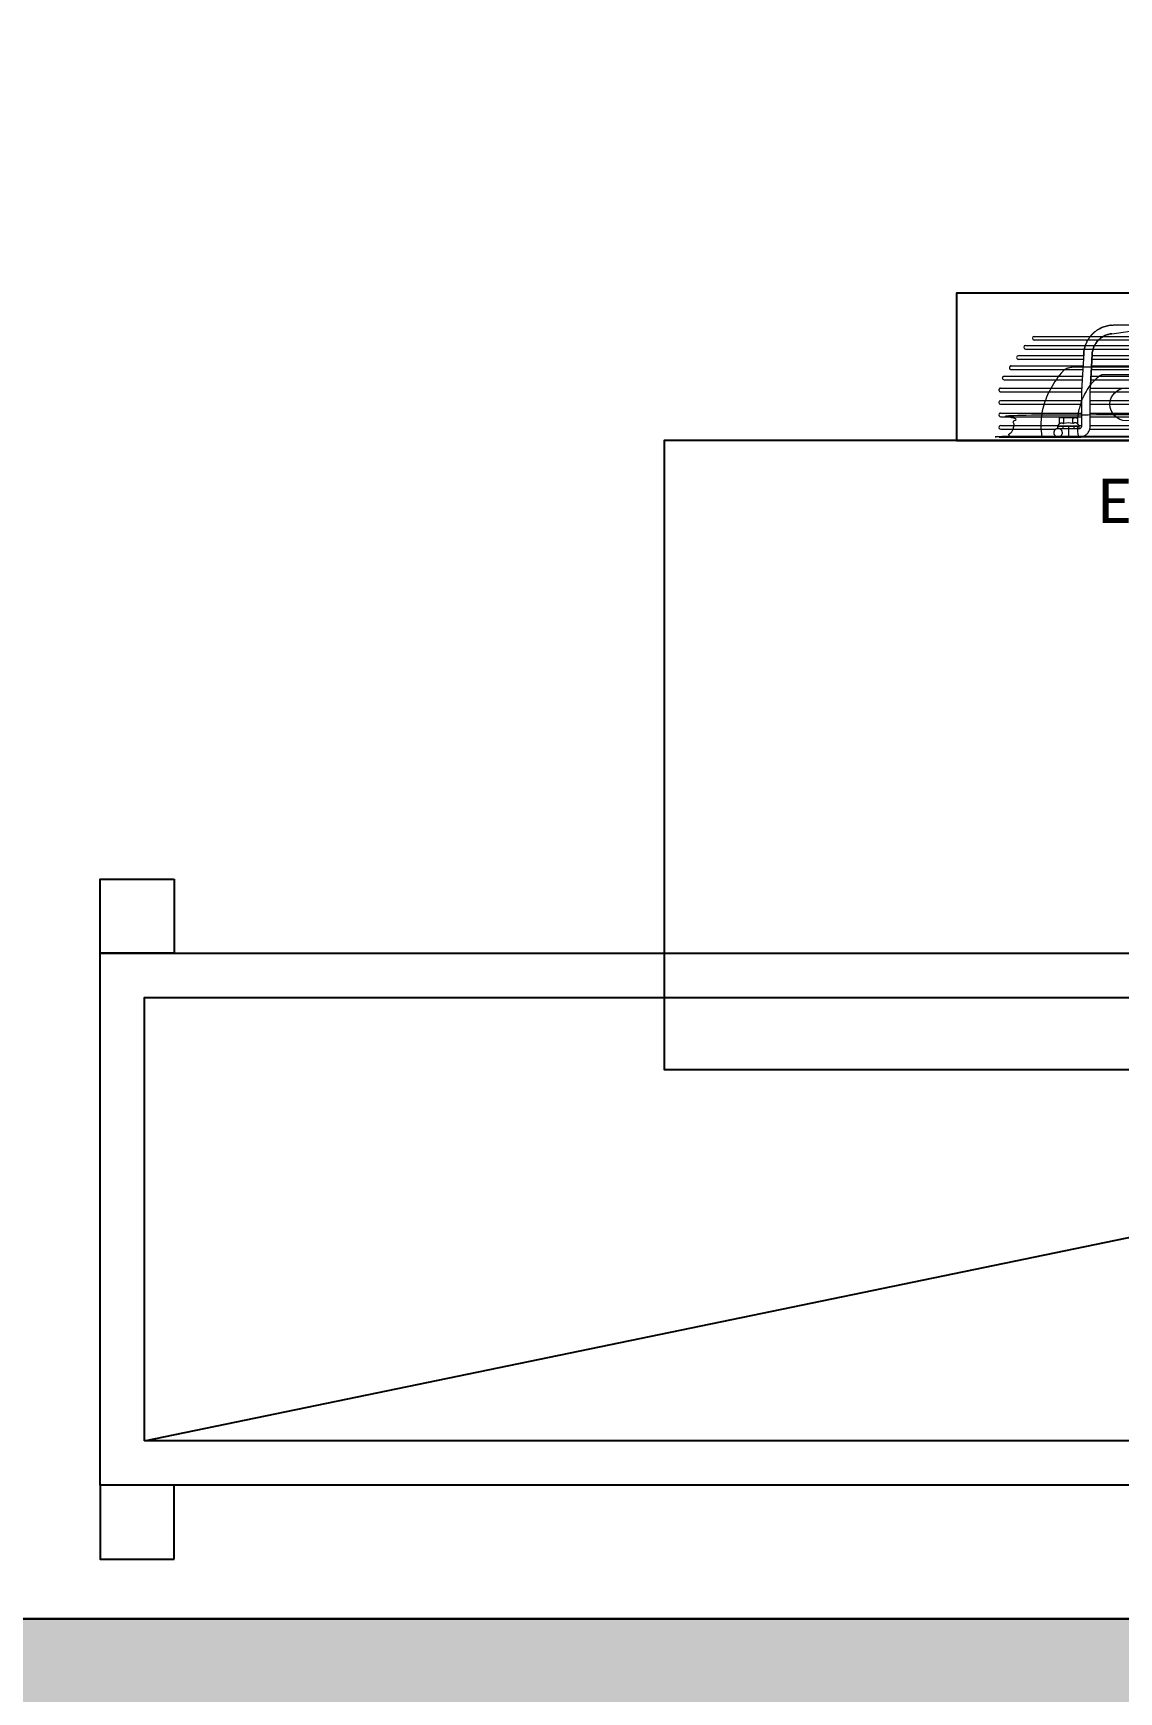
# Model space of a CAD drawing. Header units: millimetres. Extents: x -10496 to -5455, y -188 to 7293.
# Drawn here: x -8525.7 to -8452.3, y 4149.4 to 4261.6 of the extents above; entities that cross this region are included whole.
import ezdxf

# ---------------------------------------------------------------- set-up
doc = ezdxf.new("R2010")
doc.units = ezdxf.units.MM
for name, color, linetype, lineweight in [('.', 142, 'Continuous', 15), ('00 TEFRİŞ', 252, 'Continuous', 13), ('GJC_duvar', 10, 'Continuous', 30), ('GJC_Soğuk oda P', 170, 'Continuous', 30)]:
    doc.layers.add(name, color=color, linetype=linetype, lineweight=lineweight)
for name, color, linetype in [('_cihaz', 5, 'Continuous'), ('GJC ALAN', 2, 'Continuous'), ('Kıtc-002 Çizgi', 7, 'Continuous'), ('Kıtc-041 İstif Rafı', 7, 'Continuous')]:
    doc.layers.add(name, color=color, linetype=linetype)
doc.styles.get("Standard").update_dxf_attribs({"font": 'calibri.ttf', "height": 15})

# ---------------------------------------------------------------- blocks, each defined once
blk = doc.blocks.new('A$C4aa70943')
at = {"color": 3}
for p, q in [((323.09, 200.51, 96.44), (328.63, 200.51, 96.44)), ((334.73, 200.51, 96.44), (323.26, 200.51, 96.44))]:
    blk.add_line(p, q, dxfattribs=at)
at = {"color": 5, "elevation": 96.44}
for points in [[(365.19, 210.23), (320.2, 210.23), (320.2, 200.26), (365.19, 200.26)], [(384.94, 200.26), (300.44, 200.26), (300.44, 157.73), (384.94, 157.73)]]:
    blk.add_lwpolyline(points, close=True, dxfattribs=at)
at = {"color": 3, "lineweight": 20}
blk.add_circle((331.68, 202.72, 96.44), 1.11, dxfattribs=at)
at = {"layer": '_cihaz', "color": 3, "lineweight": 9}
for p, q in [((330.71, 207.49, 96.44), (332.86, 207.8, 96.44)), ((324.87, 206.7, 96.44), (355.85, 206.7, 96.44)), ((324.87, 206.45, 96.44), (355.95, 206.45, 96.44)), ((325.45, 207.31, 96.44), (355.26, 207.31, 96.44)), ((325.45, 207.07, 96.44), (355.58, 207.07, 96.44)), ((323.9, 205.32, 96.44), (328.75, 205.32, 96.44)), ((324.38, 205.76, 96.44), (328.77, 205.76, 96.44)), ((324.39, 206.01, 96.44), (328.79, 206.01, 96.44)), ((328.8, 206.15, 96.44), (328.68, 204.01, 96.44)), ((329.32, 205.32, 96.44), (356.06, 205.32, 96.44)), ((329.35, 205.76, 96.44), (356.03, 205.76, 96.44)), ((329.36, 206.01, 96.44), (356.02, 206.01, 96.44)), ((323.42, 204.62, 96.44), (328.71, 204.62, 96.44)), ((323.42, 204.38, 96.44), (328.7, 204.38, 96.44)), ((329.27, 204.38, 96.44), (356.11, 204.38, 96.44)), ((329.29, 204.62, 96.44), (356.1, 204.62, 96.44)), ((329.31, 205.07, 96.44), (356.07, 205.07, 96.44)), ((334.03, 204.72, 96.44), (330.17, 204.72, 96.44)), ((323.18, 203.81, 96.44), (328.67, 203.81, 96.44)), ((328.67, 201.24, 96.44), (328.67, 203.78, 96.44)), ((329.24, 203.81, 96.44), (356.14, 203.81, 96.44)), ((329.24, 201.24, 96.44), (329.24, 203.75, 96.44)), ((329.24, 203.57, 96.44), (356.14, 203.57, 96.44)), ((323.18, 202.97, 96.44), (328.67, 202.97, 96.44)), ((323.18, 202.72, 96.44), (328.67, 202.72, 96.44)), ((323.18, 202.12, 96.44), (328.67, 202.12, 96.44)), ((329.24, 202.97, 96.44), (356.14, 202.97, 96.44)), ((329.24, 202.72, 96.44), (356.14, 202.72, 96.44)), ((329.24, 202.12, 96.44), (356.14, 202.12, 96.44)), ((323.18, 201.88, 96.44), (328.67, 201.88, 96.44)), ((323.19, 201.28, 96.44), (327.04, 201.28, 96.44)), ((323.19, 201.03, 96.44), (326.91, 201.03, 96.44)), ((327.77, 201.24, 96.44), (327.77, 200.51, 96.44)), ((328.48, 201.28, 96.44), (328.67, 201.28, 96.44)), ((329.21, 201.03, 96.44), (356.17, 201.03, 96.44)), ((329.22, 201.28, 96.44), (356.14, 201.28, 96.44)), ((329.24, 201.88, 96.44), (356.14, 201.88, 96.44))]:
    blk.add_line(p, q, dxfattribs=at)
at = {"layer": '_cihaz', "color": 3, "lineweight": 9, "elevation": 96.44}
blk.add_lwpolyline([(329.37, 206.11), (329.25, 203.98)], close=True, dxfattribs=at)
for points in [[(323.26, 200.51), (359.86, 200.51), (357.86, 200.51), (357.86, 200.67), (357.86, 201.24)], [(328.16, 201.08), (328.16, 201.24), (327.38, 201.24), (327.03, 201.24), (327.03, 201.08), (327.07, 201.08), (327.38, 201.08)], [(327.15, 201.77), (327.15, 201.77), (327.23, 201.82), (328.29, 201.82), (328.38, 201.77), (328.38, 201.77)], [(327.38, 201.24), (327.38, 201.08), (328.16, 201.08), (328.5, 201.08), (328.5, 201.24), (328.16, 201.24)]]:
    blk.add_lwpolyline(points, dxfattribs=at)
at = {"layer": '_cihaz', "color": 3, "lineweight": 9}
for centre, major_axis, start_param, end_param in [((324.87, 206.58, 96.44), (-0.087, -0.087), 3.926991, 7.059683), ((325.45, 207.19, 96.44), (0.087, -0.087), 2.356194, 5.488886), ((324.39, 205.88, 96.44), (0.087, -0.087), 2.356194, 5.4852), ((330.84, 206.02, 96.44), (1.45, -1.45), 3.863573, 3.961121), ((323.42, 204.5, 96.44), (0.087, -0.087), 2.356194, 5.488886), ((332.7, 200.33, 96.44), (4.98, -4.98), 3.207953, 3.412361), ((327.75, 204.67, 96.44), (0.322, -0.322), 2.976831, 3.204299), ((327.88, 204.48, 96.44), (-0.486, -0.486), 4.376802, 4.549659), ((328.01, 204.23, 96.44), (-0.685, -0.685), 4.2409, 4.378345), ((328.1, 203.96, 96.44), (-0.887, -0.887), 4.126239, 4.241941), ((328.14, 203.73, 96.44), (-1.05, -1.05), 4.023733, 4.126968), ((328.16, 203.6, 96.44), (1.15, -1.15), 2.355937, 2.4535), ((331.68, 202.11, 96.44), (2.19, -2.19), 2.978844, 3.377803), ((330.12, 204.32, 96.44), (-0.274, -0.274), 4.246511, 4.382716), ((330.15, 204.23, 96.44), (-0.345, -0.345), 4.130748, 4.247402), ((330.16, 204.15, 96.44), (0.403, -0.403), 2.455386, 2.560603), ((330.17, 204.1, 96.44), (0.435, -0.435), 2.355954, 2.455906), ((331.32, 201.12, 96.44), (-3.85, -3.85), 4.983572, 5.225693), ((332.8, 201.38, 96.44), (3.13, -3.13), 3.370857, 3.65722), ((332.77, 203.78, 96.44), (-2.9, -2.9), 5.441178, 5.497787), ((333.34, 203.75, 96.44), (2.9, -2.9), 3.870567, 3.926991), ((323.18, 202, 96.44), (0.087, -0.087), 2.332894, 5.499349), ((323.18, 202.84, 96.44), (0.087, -0.087), 2.356194, 5.491932), ((330.57, 201.34, 96.44), (-3.3, -3.3), 5.227591, 5.496398), ((332.86, 201.34, 96.44), (-3.18, -3.18), 5.221553, 5.413941), ((323.18, 201.16, 96.44), (0.087, -0.087), 2.28207, 5.615726), ((330.57, 201.35, 96.44), (3.3, -3.3), 3.92838, 4.108501), ((327.76, 200.9, 96.44), (0.652, -0.652), 2.016358, 2.696031), ((327.76, 200.54, 96.44), (0.652, -0.652), 2.016358, 2.696031), ((332.86, 201.35, 96.44), (-3.18, -3.18), 5.521224, 5.686505), ((328.5, 201.24, 96.44), (0.116, -0.116), -0.785398, 0.785398)]:
    blk.add_ellipse(centre, major_axis=major_axis, ratio=1, start_param=start_param, end_param=end_param, dxfattribs=at)
for points, weights, knots in [([(328.8, 206.15, 96.44), (328.91, 207.91, 96.44), (330.66, 208.07, 96.44), (328.91, 207.91, 96.44), (328.8, 206.15, 96.44)], [1, 0.758325484, 1, 0.758325484, 1], [0, 0, 0, 1.420112, 1.420112, 2.840223, 2.840223, 2.840223]), ([(330.66, 208.07, 96.44), (330.77, 208.08, 96.44), (330.87, 208.09, 96.44), (332.27, 208.09, 96.44), (333.68, 208.09, 96.44), (333.9, 208.09, 96.44), (334.09, 207.98, 96.44), (333.9, 208.09, 96.44), (333.68, 208.09, 96.44)], [1, 1, 1, 1, 1, 0.966004055419, 1, 0.966004055419, 1], [0, 0, 0, 1, 1, 2, 2, 2.522994, 2.522994, 3.045988, 3.045988, 3.045988]), ([(330.71, 207.49, 96.44), (329.45, 207.38, 96.44), (329.37, 206.11, 96.44), (329.45, 207.38, 96.44), (330.71, 207.49, 96.44), (329.45, 207.38, 96.44), (329.37, 206.11, 96.44)], [1, 0.757594916385, 1, 0.757594916385, 1, 0.757594916385, 1], [0, 0, 0, 1.422352, 1.422352, 2.844703, 2.844703, 4.267055, 4.267055, 4.267055]), ([(323.9, 205.32, 96.44), (323.83, 205.32, 96.44), (323.79, 205.25, 96.44), (323.76, 205.19, 96.44), (323.79, 205.13, 96.44), (323.83, 205.07, 96.44), (323.9, 205.07, 96.44), (326.32, 205.07, 96.44), (328.74, 205.07, 96.44)], [1, 0.865282725606, 1, 0.865282725606, 1, 0.865282725606, 1, 1, 1], [0, 0, 0, 1.050164, 1.050164, 2.100329, 2.100329, 3.150493, 3.150493, 4.150493, 4.150493, 4.150493]), ([(329.37, 206.1, 96.44), (329.37, 206.11, 96.44), (329.37, 206.11, 96.44), (329.37, 206.11, 96.44), (329.37, 206.1, 96.44)], [1, 0.999990851561, 1, 0.999990851561, 1], [0, 0, 0, 0.00855498, 0.00855498, 0.01710995, 0.01710995, 0.01710995]), ([(335.81, 205, 96.44), (335.43, 205.22, 96.44), (334.99, 205.22, 96.44), (331.57, 205.22, 96.44), (328.16, 205.22, 96.44)], [1, 0.966158876657, 1, 1, 1], [0, 0, 0, 0.521795, 0.521795, 1.521795, 1.521795, 1.521795]), ([(329.95, 204.67, 96.44), (329.92, 204.66, 96.44), (329.9, 204.65, 96.44), (329.89, 204.63, 96.44), (329.87, 204.62, 96.44)], [1, 0.996510314401, 1, 0.9943230179, 1], [0, 0, 0, 0.1671339, 0.1671339, 0.3803448, 0.3803448, 0.3803448]), ([(323.18, 203.81, 96.44), (323.11, 203.81, 96.44), (323.08, 203.75, 96.44), (323.04, 203.69, 96.44), (323.08, 203.63, 96.44), (323.11, 203.57, 96.44), (323.18, 203.57, 96.44), (325.93, 203.57, 96.44), (328.67, 203.57, 96.44)], [1, 0.865282725606, 1, 0.865282725606, 1, 0.865282725606, 1, 1, 1], [0, 0, 0, 1.050164, 1.050164, 2.100329, 2.100329, 3.150493, 3.150493, 4.150493, 4.150493, 4.150493]), ([(362.07, 200.51, 96.44), (342.67, 200.51, 96.44), (323.26, 200.51, 96.44), (323.6, 200.51, 96.44), (323.84, 200.75, 96.44), (324.08, 200.99, 96.44), (324.08, 201.33, 96.44), (324.08, 201.68, 96.44), (324.08, 202.02, 96.44), (342.69, 202.02, 96.44), (361.31, 202.02, 96.44), (361.31, 201.68, 96.44), (361.31, 201.33, 96.44), (361.31, 200.99, 96.44), (361.55, 200.75, 96.44), (361.79, 200.51, 96.44), (362.13, 200.51, 96.44), (361.78, 200.51, 96.44), (361.44, 200.51, 96.44), (360.65, 200.51, 96.44), (359.86, 200.51, 96.44)], [1, 1, 1, 0.923879532511, 1, 0.923879532511, 1, 1, 1, 1, 1, 1, 1, 0.923879532509, 1, 0.923879532509, 1, 1, 1, 1, 1], [0, 0, 0, 1, 1, 1.785398, 1.785398, 2.570796, 2.570796, 3.570796, 3.570796, 4.570796, 4.570796, 5.570796, 5.570796, 6.356194, 6.356194, 7.141593, 7.141593, 8.141593, 8.141593, 9.141593, 9.141593, 9.141593]), ([(327.07, 200.51, 96.44), (327.36, 200.51, 96.44), (327.36, 200.79, 96.44), (327.36, 201.08, 96.44), (327.07, 201.08, 96.44), (326.78, 201.08, 96.44), (326.78, 200.79, 96.44), (326.78, 200.51, 96.44), (327.07, 200.51, 96.44), (327.79, 200.51, 96.44), (328.5, 200.51, 96.44), (329.24, 200.51, 96.44), (329.24, 201.24, 96.44)], [1, 0.707106781187, 1, 0.707106781187, 1, 0.707106781187, 1, 0.707106781187, 1, 1, 1, 0.707106781188, 1], [0, 0, 0, 1.570796, 1.570796, 3.141593, 3.141593, 4.712389, 4.712389, 6.283185, 6.283185, 7.283185, 7.283185, 8.853982, 8.853982, 8.853982]), ([(327.15, 201.41, 96.44), (327.08, 201.33, 96.44), (327.01, 201.24, 96.44), (327.76, 201.24, 96.44), (328.51, 201.24, 96.44), (328.44, 201.33, 96.44), (328.38, 201.41, 96.44), (328.22, 201.53, 96.44), (328.07, 201.41, 96.44), (328.07, 201.59, 96.44), (328.07, 201.77, 96.44), (328.22, 201.89, 96.44), (328.38, 201.77, 96.44), (328.38, 201.59, 96.44), (328.38, 201.41, 96.44)], [1, 1, 1, 1, 1, 1, 1, 0.789310470487, 1, 1, 1, 0.789310470464, 1, 1, 1], [0, 0, 0, 1, 1, 2, 2, 3, 3, 4.322222, 4.322222, 5.322222, 5.322222, 6.644445, 6.644445, 7.644445, 7.644445, 7.644445]), ([(327.46, 201.41, 96.44), (327.3, 201.53, 96.44), (327.15, 201.41, 96.44), (327.15, 201.59, 96.44), (327.15, 201.77, 96.44), (327.3, 201.89, 96.44), (327.46, 201.77, 96.44), (327.46, 201.59, 96.44), (327.46, 201.41, 96.44)], [1, 0.789310470487, 1, 1, 1, 0.789310470464, 1, 1, 1], [0, 0, 0, 1.322222, 1.322222, 2.322222, 2.322222, 3.644445, 3.644445, 4.644445, 4.644445, 4.644445])]:
    blk.add_rational_spline(points, weights, degree=2, knots=knots, dxfattribs=at)
at = {"color": 5, "insert": (329.75, 194.65), "char_height": 3, "width": 85.8075, "attachment_point": 7}
blk.add_mtext('{\\C1;EVEPORATÖR}', dxfattribs=at)
blk = doc.blocks.new('A$C317845BC')
at = {"layer": 'Kıtc-041 İstif Rafı'}
blk.add_line((3, 8), (148, 38), dxfattribs=at)
for points in [[(5, 46), (5, 41), (0, 41), (0, 46)], [(0, 5), (0, 41), (151, 41), (151, 5)], [(3, 8), (3, 38), (148, 38), (148, 8)], [(5, 0), (5, 5), (0, 5), (0, 0)]]:
    blk.add_lwpolyline(points, close=True, dxfattribs=at)
blk = doc.blocks.new('new ytong')
at = {"layer": '.'}
h = blk.add_hatch(dxfattribs=at)
h.set_pattern_fill('HONEY', color=1)
h.set_pattern_definition([(0, (-22104.902, 323.666), (4.7625, 2.7496306), [3.175, -6.35]), (120, (-22104.902, 323.666), (-4.7625, 2.7496307), [3.175, -6.35]), (60, (-22104.902, 323.666), (1e-08, 5.4992613), [-6.35, 3.175])])
edge = h.paths.add_edge_path()
edge.add_line((-19803.34, 4985.56), (-20280.34, 4985.56))
edge.add_line((-20280.34, 4985.56), (-20280.34, 4925.56))
edge.add_line((-20280.34, 4925.56), (-20338.34, 4925.56))
edge.add_line((-20338.34, 4925.56), (-20338.34, 4415.56))
edge.add_line((-20338.34, 4415.56), (-19423.38, 4415.56))
edge.add_line((-19423.38, 4415.56), (-19423.38, 4985.56))
edge.add_line((-19423.38, 4985.56), (-19583.41, 4985.56))
edge.add_line((-19583.41, 4985.56), (-19583.59, 4925.35))
edge.add_line((-19583.59, 4925.35), (-19673.34, 4925.35))
edge.add_line((-19673.34, 4925.35), (-19673.34, 4985.56))
edge.add_line((-19673.34, 4985.56), (-19803.34, 4985.56))
edge.add_line((-19803.34, 4995.56), (-20293.34, 4995.56))
edge.add_line((-20293.34, 4995.56), (-20293.34, 4935.56))
edge.add_line((-20293.34, 4935.56), (-20348.34, 4935.56))
edge.add_line((-20348.34, 4935.56), (-20348.34, 4405.56))
edge.add_line((-20348.34, 4405.56), (-19413.38, 4405.56))
edge.add_line((-19413.38, 4405.56), (-19413.38, 4995.56))
edge.add_line((-19413.38, 4995.56), (-19593.38, 4995.56))
edge.add_line((-19593.38, 4995.56), (-19593.56, 4935.35))
edge.add_line((-19593.56, 4935.35), (-19663.34, 4935.35))
edge.add_line((-19663.34, 4935.35), (-19663.34, 4995.56))
edge.add_line((-19663.34, 4995.56), (-19803.34, 4995.56))
at = {"layer": '00 TEFRİŞ'}
h = blk.add_hatch(dxfattribs=at)
h.set_pattern_fill('HONEY', color=8)
h.set_pattern_definition([(0, (-22104.902, 323.666), (4.7625, 2.7496306), [3.175, -6.35]), (120, (-22104.902, 323.666), (-4.7625, 2.7496307), [3.175, -6.35]), (60, (-22104.902, 323.666), (1e-08, 5.4992613), [-6.35, 3.175])])
edge = h.paths.add_edge_path()
edge.add_line((-19803.34, 4985.56), (-20283.34, 4985.56))
edge.add_line((-20283.34, 4985.56), (-20283.34, 4925.56))
edge.add_line((-20283.34, 4925.56), (-20338.34, 4925.56))
edge.add_line((-20338.34, 4925.56), (-20338.34, 4415.56))
edge.add_line((-20338.34, 4415.56), (-19423.38, 4415.56))
edge.add_line((-19423.38, 4415.56), (-19423.38, 4985.56))
edge.add_line((-19423.38, 4985.56), (-19583.41, 4985.56))
edge.add_line((-19583.41, 4985.56), (-19583.59, 4925.35))
edge.add_line((-19583.59, 4925.35), (-19673.34, 4925.35))
edge.add_line((-19673.34, 4925.35), (-19673.34, 4985.56))
edge.add_line((-19673.34, 4985.56), (-19803.34, 4985.56))
edge.add_line((-19803.34, 4995.56), (-20290.34, 4995.56))
edge.add_line((-20290.34, 4995.56), (-20290.34, 4935.56))
edge.add_line((-20290.34, 4935.56), (-20348.34, 4935.56))
edge.add_line((-20348.34, 4935.56), (-20348.34, 4405.56))
edge.add_line((-20348.34, 4405.56), (-19413.38, 4405.56))
edge.add_line((-19413.38, 4405.56), (-19413.38, 4995.56))
edge.add_line((-19413.38, 4995.56), (-19593.38, 4995.56))
edge.add_line((-19593.38, 4995.56), (-19593.56, 4935.35))
edge.add_line((-19593.56, 4935.35), (-19663.34, 4935.35))
edge.add_line((-19663.34, 4935.35), (-19663.34, 4995.56))
edge.add_line((-19663.34, 4995.56), (-19803.34, 4995.56))
at = {"color": 1}
blk.add_lwpolyline([(-19803.34, 4985.56), (-20280.34, 4985.56), (-20280.34, 4925.56), (-20338.34, 4925.56), (-20338.34, 4415.56), (-19423.38, 4415.56), (-19423.38, 4985.56), (-19583.41, 4985.56), (-19583.59, 4925.35), (-19673.34, 4925.35), (-19673.34, 4985.56), (-19803.34, 4985.56)], dxfattribs=at)
at = {"layer": '00 TEFRİŞ', "color": 8}
blk.add_lwpolyline([(-19803.34, 4985.56), (-20280.34, 4985.56), (-20280.34, 4925.56), (-20338.34, 4925.56), (-20338.34, 4415.56), (-19423.38, 4415.56), (-19423.38, 4985.56), (-19583.41, 4985.56), (-19583.59, 4925.35), (-19673.34, 4925.35), (-19673.34, 4985.56), (-19803.34, 4985.56)], dxfattribs=at)
blk.add_lwpolyline([(-19813.34, 4985.56), (-19813.34, 4415.56), (-20338.34, 4415.56), (-20338.34, 4925.56), (-20280.34, 4925.56), (-20280.34, 4985.56)], close=True, dxfattribs=at)
at = {"layer": 'GJC_Soğuk oda P'}
blk.add_lwpolyline([(-19813.34, 4985.56), (-20280.34, 4985.56), (-20280.34, 4925.56), (-20338.34, 4925.56), (-20338.34, 4415.56), (-19813.34, 4415.56)], close=True, dxfattribs=at)

msp = doc.modelspace()

# ---------------------------------------------------------------- block references
msp.add_blockref('A$C4aa70943', (-8783.44, 4033.74))
at = {"layer": 'Kıtc-002 Çizgi'}
msp.add_blockref('A$C317845BC', (-8521.14, 4158.34), dxfattribs=at)

# ---------------------------------------------------------------- next in the draw order: block references
at = {"layer": 'GJC_duvar', "color": 41, "true_color": 0xf4ee51}
msp.add_blockref('new ytong', (11608.46, -261.26), dxfattribs=at)

# ---------------------------------------------------------------- next in the draw order: linework, layer by layer
at = {"layer": 'GJC ALAN', "color": 40, "lineweight": 30, "true_color": 0xf8d731}
msp.add_lwpolyline([(-8671.89, 4724.3), (-8671.89, 4664.3), (-8729.88, 4664.3), (-8729.88, 4154.3), (-8204.88, 4154.3), (-8204.88, 4724.3)], close=True, dxfattribs=at)

doc.saveas('drawing.dxf')
